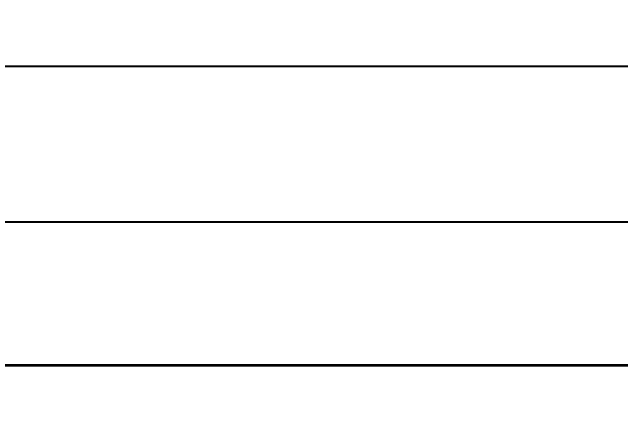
# Model space of a CAD drawing. Header units: millimetres. Extents: x 5 to 1395, y 5 to 415.
# Drawn here: x 1156.1 to 1221.6, y 284.4 to 328.6 of the extents above; entities that cross this region are included whole.
import ezdxf

# ---------------------------------------------------------------- set-up
doc = ezdxf.new("R2010")
doc.units = ezdxf.units.MM
doc.header["$PDSIZE"] = -1
doc.layers.add('BOARD_OUTLINE_00', color=2, linetype='Continuous')
doc.dimstyles.new('ISO-25', dxfattribs={"dimtxt": 2.5, "dimasz": 2.5, "dimexe": 1.25, "dimexo": 0.625, "dimtad": 1, "dimtxsty": 'Standard', "dimcen": 2.5, "dimadec": 0, "dimazin": 0, "dimtfac": 1, "dimtmove": 0, "dimatfit": 3, "dimfxl": 0, "dimarcsym": 0})

# ---------------------------------------------------------------- blocks, each defined once
blk = doc.blocks.new('BOARD_30802')
at = {"layer": 'BOARD_OUTLINE_00', "const_width": 0.254}
blk.add_lwpolyline([(292.4, 279.4), (139.4, 279.4, -1), (132.4, 279.4), (19.4, 279.4, -1), (12.4, 279.4), (0, 279.4), (0, 218.93), (2, 218.93, -1), (2, 211.93), (0, 211.93), (0, 63), (2, 63, -1), (2, 56), (0, 56), (0, 0), (431.8, 0)], format="xyb", dxfattribs=at)
blk = doc.blocks.new('q')
blk.add_blockref('BOARD_30802', (963.245, 11.209))
blk = doc.blocks.new('*D230')
at = {"color": 0, "lineweight": -2}
for p, q in [((969.595, 286.609), (969.595, 307.072)), ((1257.145, 291.679), (1257.145, 307.072)), ((972.897, 306.072), (1253.843, 306.072))]:
    blk.add_line(p, q, dxfattribs=at)
at = {"color": 0}
for points in [[(972.897, 306.622), (972.897, 305.521), (969.595, 306.072)], [(1253.843, 306.622), (1253.843, 305.521), (1257.145, 306.072)]]:
    blk.add_solid(points, dxfattribs=at)
at = {"layer": 'Defpoints', "color": 0}
for p in [(1257.145, 306.072), (1257.145, 290.679), (969.595, 285.609)]:
    blk.add_point(p, dxfattribs=at)
at = {"color": 0, "insert": (1113.37, 309.637), "char_height": 3.5, "attachment_point": 5}
blk.add_mtext('287,550', dxfattribs=at)
blk = doc.blocks.new('*D231')
at = {"color": 0, "lineweight": -2}
for p, q in [((969.595, 286.609), (969.595, 323.77)), ((1257.145, 181.679), (1257.145, 323.77)), ((1253.843, 322.77), (972.897, 322.77))]:
    blk.add_line(p, q, dxfattribs=at)
at = {"color": 0}
for points in [[(972.897, 323.321), (972.897, 322.22), (969.595, 322.77)], [(1253.843, 323.321), (1253.843, 322.22), (1257.145, 322.77)]]:
    blk.add_solid(points, dxfattribs=at)
at = {"layer": 'Defpoints', "color": 0}
for p in [(969.595, 322.77), (969.595, 285.609), (1257.145, 180.679)]:
    blk.add_point(p, dxfattribs=at)
at = {"color": 0, "insert": (1113.37, 326.336), "char_height": 3.5, "attachment_point": 5}
blk.add_mtext('287,550', dxfattribs=at)

msp = doc.modelspace()

# ---------------------------------------------------------------- linework, layer by layer
at = {"color": 7, "linetype": 'Continuous', "lineweight": 15}
msp.add_line((1253.6455, 290.6088), (1102.6441, 290.6088), dxfattribs=at)

# ---------------------------------------------------------------- block references
msp.add_blockref('q', (0, 0))

# ---------------------------------------------------------------- dimensions: what is measured, and where the dimension line sits
for base, p1, p2, picture, middle in [((969.5948, 322.7702), (1257.1448, 180.6788), (969.5948, 285.6088), '*D231', (1113.3698, 326.3359)), ((1257.1448, 306.0718), (969.5948, 285.6088), (1257.1448, 290.6788), '*D230', (1113.3698, 309.6374))]:
    dim = msp.add_linear_dim(base=base, p1=p1, p2=p2, dimstyle='ISO-25', override={"dimtxt": 3.5, "dimasz": 3.302, "dimexe": 1, "dimexo": 1, "dimgap": 1.524, "dimtih": 1, "dimtoh": 1, "dimdec": 3, "dimzin": 0, "dimadec": 2, "dimtdec": 3, "dimtzin": 0})
    dim.commit()
    dim.dimension.update_dxf_attribs({"geometry": picture, "text_midpoint": middle})

doc.saveas('drawing.dxf')
